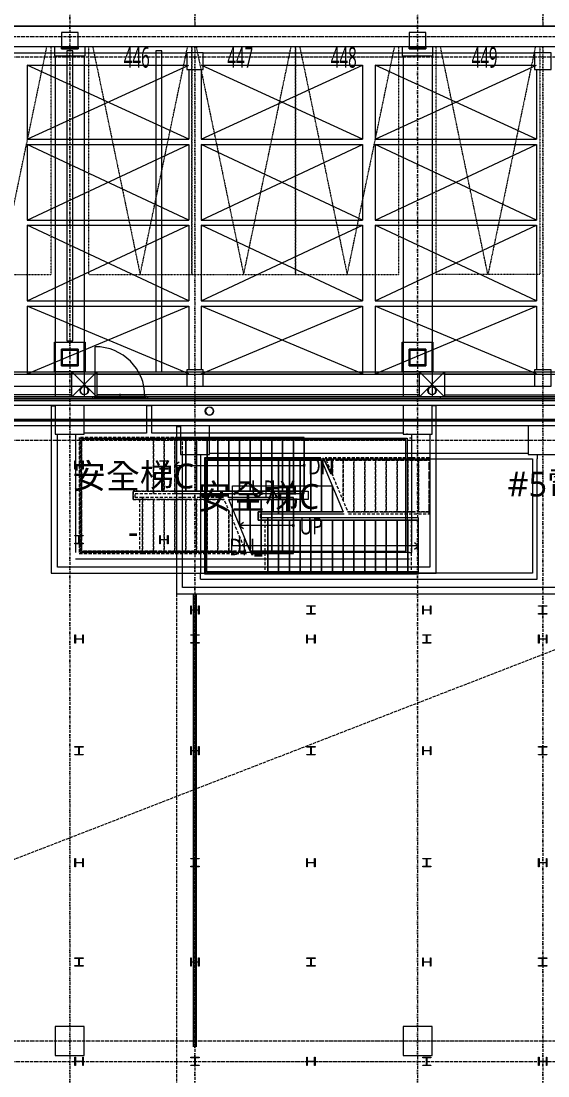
# Model space of a CAD drawing. Extents: x -168053 to 290600, y -560063 to 131745.
# Drawn here: x 172200 to 184925, y 74650 to 100117 of the extents above; entities that cross this region are included whole.
import ezdxf
from ezdxf.enums import TextEntityAlignment as Align

# ---------------------------------------------------------------- set-up
doc = ezdxf.new("R2010")
doc.units = 0
doc.header["$LTSCALE"] = 250
doc.set_wipeout_variables(frame=1)
for name, pattern in [('H12PL1$0$DOTK1', [0.01, 0.005, -0.005]), ('H12PL1$0$HIDDEN', [0.4, 0.3, -0.1]), ('H12PL1$0$JJP_三點線', [0.9, 0.3, -0.15, 0, -0.15, 0, -0.15, 0, -0.15]), ('H12PL1$0$JJP_虛線(退縮線、投影線、地下室範圍、非屬本工程、圖面分區)', [0.45, 0.3, -0.15]), ('H12PL1$0$Wipeout_Contour', [1, 0, -1]), ('H12PL1$0$虛線', [0.846667, 0.423333, -0.423333]), ('H12PL25$0$HIDDEN', [0.4, 0.3, -0.1]), ('H12PL25$0$JJP_三點線', [0.9, 0.3, -0.15, 0, -0.15, 0, -0.15, 0, -0.15]), ('H12PL25$0$JJP_虛線(退縮線、投影線、地下室範圍、非屬本工程、圖面分區)', [0.45, 0.3, -0.15]), ('H12PL25$0$虛線', [0.846667, 0.423333, -0.423333])]:
    doc.linetypes.add(name, pattern=pattern)
for name, color, linetype in [('H12PL1$0$A-OBJE-2D', 252, 'Continuous'), ('H12PL1$0$A-OBJE-MEP', 252, 'Continuous'), ('H12PL1$0$A-STRS', 252, 'Continuous'), ('H12PL1$0$A-TEXT', 252, 'Continuous'), ('H12PL1$0$A-WALL-EX', 252, 'Continuous'), ('H12PL1$0$A-WALL-IN', 252, 'Continuous'), ('H12PL1$0$A-ZONE', 252, 'Continuous'), ('H12PL1$0$Hattch', 252, 'Continuous'), ('H12PL1$0$L10_14_DRAN', 252, 'Continuous'), ('H12PL1$0$L10_14_KABE1', 252, 'Continuous'), ('H12PL1$0$L10_14_PKG', 252, 'Continuous'), ('H12PL1$0$L10_14_PKG-NN', 252, 'Continuous'), ('H12PL1$0$L10_14_SIAGE1', 252, 'Continuous'), ('H12PL1$0$L10_14_STEEL2', 252, 'Continuous'), ('H12PL1$0$L10_14_SUGATA2', 252, 'Continuous'), ('H12PL1$0$L10_14_SUGATA3', 252, 'Continuous'), ('H12PL1$0$L10_14_TATEGU1', 252, 'Continuous'), ('H12PL1$0$L10_14_TATEGU3', 252, 'Continuous'), ('H12PL1$0$S-BEAM-SHOW', 252, 'Continuous'), ('H12PL1$0$S-COL', 252, 'Continuous'), ('H12PL1$0$S-GRID', 252, 'Continuous'), ('H12PL1$0$S-SLAB-SHOW', 252, 'Continuous'), ('H12PL25$0$A-OBJE-2D', 252, 'Continuous'), ('H12PL25$0$A-OBJE-MEP', 252, 'Continuous'), ('H12PL25$0$A-STRS', 252, 'Continuous'), ('H12PL25$0$A-TEXT', 252, 'Continuous'), ('H12PL25$0$A-WALL-EX', 252, 'Continuous'), ('H12PL25$0$A-WALL-IN', 252, 'Continuous'), ('H12PL25$0$A-ZONE', 252, 'Continuous'), ('H12PL25$0$S-BEAM-SHOW', 252, 'Continuous'), ('H12PL25$0$S-COL', 252, 'Continuous'), ('H12PL25$0$S-GRID', 252, 'Continuous'), ('XFDP20$0$A-W-P3_(50K)', 9, 'Continuous')]:
    doc.layers.add(name, color=color, linetype=linetype)
doc.styles.add('H12PL1$0$Standard', font='', dxfattribs={"width": 0.8})
doc.styles.add('H12PL25$0$Standard', font='', dxfattribs={"width": 0.8})
doc.styles.get('H12PL1$0$Standard').set_extended_font_data('Microsoft JhengHei')
doc.styles.get('H12PL25$0$Standard').set_extended_font_data('Microsoft JhengHei')

# ---------------------------------------------------------------- blocks, each defined once
blk = doc.blocks.new('XFDP20')
at = {"layer": 'XFDP20$0$A-W-P3_(50K)', "ltscale": 0.5}
for p, q in [((176375, 75350), (176375, 86290)), ((176425, 75350), (176425, 86290))]:
    blk.add_line(p, q, dxfattribs=at)
blk = doc.blocks.new('H12PL25')
at = {"layer": 'H12PL25$0$A-OBJE-2D', "lineweight": 0}
for p, q in [((172350, 97262.5), (176250, 99050)), ((176250, 97262.5), (172350, 99050)), ((176550, 97262.5), (180450, 99050)), ((180450, 97262.5), (176550, 99050)), ((180750, 97262.5), (184650, 99050)), ((184650, 97262.5), (180750, 99050)), ((172350, 95312.5), (176250, 97137.5)), ((176250, 95312.5), (172350, 97137.5)), ((176550, 95312.5), (180450, 97137.5)), ((180450, 95312.5), (176550, 97137.5)), ((180750, 95312.5), (184650, 97137.5)), ((184650, 95312.5), (180750, 97137.5)), ((172350, 93362.5), (176250, 95187.5)), ((176250, 93362.5), (172350, 95187.5)), ((176550, 93362.5), (180450, 95187.5)), ((180450, 93362.5), (176550, 95187.5)), ((180750, 93362.5), (184650, 95187.5)), ((184650, 93362.5), (180750, 95187.5)), ((172350, 91600), (176250, 93237.5)), ((176250, 91600), (172350, 93237.5)), ((176550, 91600), (180450, 93237.5)), ((180450, 91600), (176550, 93237.5)), ((180750, 91600), (184650, 93237.5)), ((184650, 91600), (180750, 93237.5))]:
    blk.add_line(p, q, dxfattribs=at)
at = {"layer": 'H12PL25$0$A-OBJE-MEP', "lineweight": 0, "flags": 128}
blk.add_lwpolyline([(176845, 90700, 1), (176655, 90700, 1)], format="xyb", close=True, dxfattribs=at)
at = {"layer": 'H12PL25$0$A-OBJE-MEP', "lineweight": 0}
blk.add_circle((176750, 90700), 100, dxfattribs=at)
at = {"layer": 'H12PL25$0$A-STRS', "lineweight": 0}
for p, q in [((178420, 89570), (176630, 89570)), ((176630, 89570), (176630, 86770)), ((176680, 86820), (176680, 89520)), ((176680, 89520), (178420, 89520)), ((178420, 89520), (176680, 89520)), ((176680, 89520), (176680, 86820)), ((178420, 89520), (176680, 89520)), ((176680, 89520), (176680, 86820)), ((178420, 89520), (178420, 89570)), ((179439.2, 89570), (178420, 89570)), ((178420, 89570), (178420, 89520)), ((178420, 89520), (179460, 89520)), ((179460, 89520), (178420, 89520)), ((178420, 89520), (178420, 88270)), ((178420, 89520), (178420, 88270)), ((178420, 88270), (178420, 89520)), ((178680, 89520), (178420, 89520)), ((178420, 89520), (178420, 88270)), ((178680, 89520), (178680, 88270)), ((178680, 88270), (178680, 89520)), ((178680, 89520), (178680, 88270)), ((178940, 89520), (178680, 89520)), ((178940, 89520), (178940, 88270)), ((178940, 88270), (178940, 89520)), ((178940, 89520), (178940, 88270)), ((179200, 89520), (178940, 89520)), ((179200, 89520), (179200, 88270)), ((179200, 88270), (179200, 89520)), ((179200, 89520), (179200, 88270)), ((179460, 89520), (179200, 89520)), ((179460, 89520), (179460, 88270)), ((179460, 88270), (179460, 89520)), ((179460, 89520), (179460, 88270)), ((179460, 89520), (179980, 88270)), ((177305, 87445), (177305, 88895)), ((177305, 88895), (178420, 88895)), ((178420, 88895), (179720, 88895)), ((179720, 88895), (179720, 88270)), ((179720, 88270), (179720, 88895)), ((179720, 88895), (179720, 88270)), ((178420, 88270), (177930, 88270)), ((177930, 88270), (177930, 88070)), ((177930, 88070), (177930, 88270)), ((177930, 88270), (178420, 88270)), ((177930, 88070), (177930, 88270)), ((177930, 88270), (178420, 88270)), ((177980, 88120), (177980, 88220)), ((177980, 88220), (178420, 88220)), ((178160, 88120), (177980, 88120)), ((181800, 88120), (178160, 88120)), ((178160, 88120), (178160, 88070)), ((178160, 88070), (178160, 88120)), ((178420, 88220), (178420, 88270)), ((179980, 88270), (178420, 88270)), ((178420, 88270), (178420, 88220)), ((178420, 88270), (179980, 88270)), ((178420, 88270), (178680, 88270)), ((178420, 88220), (180000.8, 88220)), ((178680, 88270), (178940, 88270)), ((178940, 88270), (179200, 88270)), ((179200, 88270), (179460, 88270)), ((179460, 88270), (179720, 88270)), ((179720, 88270), (179980, 88270)), ((181800, 88070), (181800, 88120)), ((177930, 88070), (178160, 88070)), ((178086.56, 88070), (177930, 88070)), ((178160, 88070), (177930, 88070)), ((178160, 88070), (178086.56, 88070)), ((178160, 88070), (181800, 88070)), ((181800, 88070), (178160, 88070)), ((178160, 86820), (178160, 88070)), ((178160, 86820), (178160, 88070)), ((178160, 86820), (178160, 88070)), ((178420, 88070), (178160, 88070)), ((178160, 88070), (178160, 86820)), ((178160, 86820), (178160, 88070)), ((178420, 86820), (178420, 88070)), ((178680, 88070), (178420, 88070)), ((178420, 88070), (178420, 86820)), ((178420, 86820), (178420, 88070)), ((178680, 86820), (178680, 88070)), ((178940, 88070), (178680, 88070)), ((178680, 88070), (178680, 86820)), ((178680, 86820), (178680, 88070)), ((178940, 86820), (178940, 88070)), ((179200, 88070), (178940, 88070)), ((178940, 88070), (178940, 86820)), ((178940, 86820), (178940, 88070)), ((179200, 86820), (179200, 88070)), ((179460, 88070), (179200, 88070)), ((179200, 88070), (179200, 86820)), ((179200, 86820), (179200, 88070)), ((179460, 86820), (179460, 88070)), ((179720, 88070), (179460, 88070)), ((179460, 88070), (179460, 86820)), ((179460, 86820), (179460, 88070)), ((179720, 86820), (179720, 88070)), ((179980, 88070), (179720, 88070)), ((179720, 88070), (179720, 86820)), ((179720, 86820), (179720, 88070)), ((179980, 86820), (179980, 88070)), ((180240, 88070), (179980, 88070)), ((179980, 88070), (179980, 86820)), ((179980, 86820), (179980, 88070)), ((180240, 86820), (180240, 88070)), ((180500, 88070), (180240, 88070)), ((180240, 88070), (180240, 86820)), ((180240, 86820), (180240, 88070)), ((180500, 86820), (180500, 88070)), ((180760, 88070), (180500, 88070)), ((180500, 88070), (180500, 86820)), ((180500, 86820), (180500, 88070)), ((180760, 86820), (180760, 88070)), ((181020, 88070), (180760, 88070)), ((180760, 88070), (180760, 86820)), ((180760, 86820), (180760, 88070)), ((181020, 86820), (181020, 88070)), ((181280, 88070), (181020, 88070)), ((181020, 88070), (181020, 86820)), ((181020, 86820), (181020, 88070)), ((181280, 86820), (181280, 88070)), ((181540, 88070), (181280, 88070)), ((181280, 88070), (181280, 86820)), ((181280, 86820), (181280, 88070)), ((181540, 86820), (181540, 88070)), ((181800, 88070), (181540, 88070)), ((181540, 88070), (181540, 86820)), ((181540, 86820), (181540, 88070)), ((181800, 86820), (181800, 88070)), ((181800, 86820), (181800, 88070)), ((178160, 87445), (177305, 87445)), ((181540, 87445), (178160, 87445)), ((181800, 87445), (181540, 87445)), ((181800, 87445), (181700, 87520)), ((181700, 87370), (181800, 87445)), ((176630, 86770), (178160, 86770)), ((178160, 86820), (176680, 86820)), ((176680, 86820), (178086.56, 86820)), ((176680, 86820), (178160, 86820)), ((178086.56, 86820), (178160, 86820)), ((181800, 86820), (178160, 86820)), ((178160, 86820), (178160, 86770)), ((178160, 86770), (178160, 86820)), ((178160, 86820), (181800, 86820)), ((178160, 86820), (178420, 86820)), ((178160, 86770), (181800, 86770)), ((178420, 86820), (178680, 86820)), ((178680, 86820), (178940, 86820)), ((178940, 86820), (179200, 86820)), ((179200, 86820), (179460, 86820)), ((179460, 86820), (179720, 86820)), ((179720, 86820), (179980, 86820)), ((179980, 86820), (180240, 86820)), ((180240, 86820), (180500, 86820)), ((180500, 86820), (180760, 86820)), ((180760, 86820), (181020, 86820)), ((181020, 86820), (181280, 86820)), ((181280, 86820), (181540, 86820)), ((181540, 86820), (181800, 86820)), ((181800, 86770), (181800, 86820))]:
    blk.add_line(p, q, dxfattribs=at)
at = {"layer": 'H12PL25$0$A-STRS', "linetype": 'H12PL25$0$JJP_虛線(退縮線、投影線、地下室範圍、非屬本工程、圖面分區)', "lineweight": 0}
for p, q in [((178420, 89520), (178420, 88270)), ((182060, 89570), (179547.51, 89570)), ((179568.31, 89520), (182060, 89520)), ((179720, 89520), (179568.31, 89520)), ((179568.31, 89520), (180088.31, 88270)), ((179720, 89520), (179720, 89155.36)), ((179720, 89155.36), (179720, 89520)), ((179720, 89520), (179720, 89155.36)), ((179980, 89520), (179720, 89520)), ((179980, 89520), (179980, 88530.36)), ((179980, 88530.36), (179980, 89520)), ((179980, 89520), (179980, 88530.36)), ((180240, 89520), (179980, 89520)), ((180240, 89520), (180240, 88270)), ((180240, 88270), (180240, 89520)), ((180240, 89520), (180240, 88270)), ((180500, 89520), (180240, 89520)), ((180500, 89520), (180500, 88270)), ((180500, 88270), (180500, 89520)), ((180500, 89520), (180500, 88270)), ((180760, 89520), (180500, 89520)), ((180760, 89520), (180760, 88270)), ((180760, 88270), (180760, 89520)), ((180760, 89520), (180760, 88270)), ((181020, 89520), (180760, 89520)), ((181020, 89520), (181020, 88270)), ((181020, 88270), (181020, 89520)), ((181020, 89520), (181020, 88270)), ((181280, 89520), (181020, 89520)), ((181280, 89520), (181280, 88270)), ((181280, 88270), (181280, 89520)), ((181280, 89520), (181280, 88270)), ((181540, 89520), (181280, 89520)), ((181540, 89520), (181540, 88270)), ((181540, 88270), (181540, 89520)), ((181540, 89520), (181540, 88270)), ((181800, 89520), (181540, 89520)), ((181800, 89520), (181800, 88270)), ((181800, 88270), (181800, 89520)), ((181800, 89520), (181800, 88270)), ((182060, 89520), (181800, 89520)), ((182060, 89520), (182060, 89570)), ((182060, 88270), (182060, 89520)), ((182060, 88270), (180088.31, 88270)), ((180088.31, 88270), (180240, 88270)), ((180109.11, 88220), (182060, 88220)), ((180240, 88270), (180500, 88270)), ((180500, 88270), (180760, 88270)), ((180760, 88270), (181020, 88270)), ((181020, 88270), (181280, 88270)), ((181280, 88270), (181540, 88270)), ((181540, 88270), (181800, 88270)), ((181800, 88270), (182060, 88270)), ((182060, 88220), (182060, 88270)), ((178086.56, 88070), (178086.56, 86820)), ((181623.77, 88070), (181623.77, 86820))]:
    blk.add_line(p, q, dxfattribs=at)
at = {"layer": 'H12PL25$0$A-STRS', "linetype": 'H12PL25$0$虛線', "lineweight": 0}
for p, q in [((182060, 89520), (179568.31, 89520)), ((182060, 88270), (182060, 89520)), ((180088.31, 88270), (182060, 88270))]:
    blk.add_line(p, q, dxfattribs=at)
at = {"layer": 'H12PL25$0$A-WALL-EX', "lineweight": 0}
blk.add_line((151700, 90465), (237400, 90465), dxfattribs=at)
at = {"layer": 'H12PL25$0$A-WALL-EX', "lineweight": 0, "flags": 128}
for points in [[(151700, 90500), (243600, 90500)], [(151700, 90500), (243600, 90500)], [(151700, 90500), (237360, 90500)], [(237400, 90500), (151700, 90500)], [(151550, 90350), (237400, 90350)]]:
    blk.add_lwpolyline(points, dxfattribs=at)
at = {"layer": 'H12PL25$0$A-WALL-IN', "lineweight": 0, "flags": 128}
for points in [[(175950, 90330), (175950, 86290)], [(175950, 90330), (176050, 90330)], [(176100, 86440), (176100, 89650)], [(176537.5, 89650), (176537.5, 89550)], [(184450, 89675), (176750, 89675)], [(184662.5, 89650), (184662.5, 89550)], [(176537.5, 89550), (176537.5, 86790)], [(176650.5, 89550), (184549.5, 89550)], [(176650.5, 86790), (176650.5, 89550)], [(184549.5, 89550), (184549.5, 86790)], [(184662.5, 86790), (184662.5, 89550)], [(176537.5, 86640), (176537.5, 86790)], [(176537.5, 86640), (184662.5, 86640)], [(184549.5, 86790), (176650.5, 86790)], [(184662.5, 86640), (184662.5, 86790)], [(185100, 86440), (176100, 86440)], [(175950, 86290), (176100, 86290)], [(176100, 86290), (185250, 86290)]]:
    blk.add_lwpolyline(points, dxfattribs=at)
at = {"layer": 'H12PL25$0$A-ZONE', "linetype": 'H12PL25$0$HIDDEN', "lineweight": 0}
blk.add_lwpolyline([(175950, 86290), (175950, 350)], dxfattribs=at)
at = {"layer": 'H12PL25$0$S-BEAM-SHOW', "lineweight": 0, "flags": 128}
for points in [[(168200, 99350), (176200, 99350)], [(176200, 99350), (176200, 99050)], [(176600, 99350), (184600, 99350)], [(176600, 99050), (176600, 99350)], [(184600, 99350), (184600, 99050)], [(172350, 99050), (172350, 97262.5)], [(172350, 99050), (176200, 99050)], [(176250, 98950), (176550, 98950)], [(176250, 98950), (176250, 97262.5)], [(176550, 98950), (176550, 97262.5)], [(176600, 99050), (180450, 99050)], [(180450, 99050), (180450, 97262.5)], [(180750, 99050), (180750, 97262.5)], [(180750, 99050), (184600, 99050)], [(184650, 98950), (184950, 98950)], [(184650, 98950), (184650, 97262.5)], [(172350, 97262.5), (176250, 97262.5)], [(172350, 97137.5), (176250, 97137.5)], [(172350, 97137.5), (172350, 95312.5)], [(176250, 97137.5), (176250, 95312.5)], [(176550, 97262.5), (180450, 97262.5)], [(176550, 97137.5), (180450, 97137.5)], [(176550, 97137.5), (176550, 95312.5)], [(180450, 97137.5), (180450, 95312.5)], [(180750, 97262.5), (184650, 97262.5)], [(180750, 97137.5), (180750, 95312.5)], [(180750, 97137.5), (184650, 97137.5)], [(184650, 97137.5), (184650, 95312.5)], [(172350, 95312.5), (176250, 95312.5)], [(176550, 95312.5), (180450, 95312.5)], [(180750, 95312.5), (184650, 95312.5)], [(172350, 95187.5), (176250, 95187.5)], [(172350, 95187.5), (172350, 93362.5)], [(176250, 95187.5), (176250, 93362.5)], [(176550, 95187.5), (180450, 95187.5)], [(176550, 95187.5), (176550, 93362.5)], [(180450, 95187.5), (180450, 93362.5)], [(180750, 95187.5), (180750, 93362.5)], [(180750, 95187.5), (184650, 95187.5)], [(184650, 95187.5), (184650, 93362.5)], [(172350, 93362.5), (176250, 93362.5)], [(172350, 93237.5), (176250, 93237.5)], [(172350, 93237.5), (172350, 91600)], [(176250, 93237.5), (176250, 91700)], [(176550, 93362.5), (180450, 93362.5)], [(176550, 93237.5), (180450, 93237.5)], [(176550, 93237.5), (176550, 91700)], [(180450, 93237.5), (180450, 91600)], [(180750, 93362.5), (184650, 93362.5)], [(180750, 93237.5), (180750, 91600)], [(180750, 93237.5), (184650, 93237.5)], [(184650, 93237.5), (184650, 91700)], [(176550, 91700), (176250, 91700)], [(184950, 91700), (184650, 91700)], [(172350, 91600), (176200, 91600)], [(176200, 91600), (176200, 91300)], [(176600, 91600), (180450, 91600)], [(176600, 91300), (176600, 91600)], [(180750, 91600), (184600, 91600)], [(184600, 91600), (184600, 91300)], [(168200, 91300), (176200, 91300)], [(176600, 91300), (184600, 91300)]]:
    blk.add_lwpolyline(points, dxfattribs=at)
at = {"layer": 'H12PL25$0$S-COL', "lineweight": 0, "flags": 128}
for points in [[(176200, 98950), (176600, 98950), (176600, 99350), (176200, 99350)], [(184600, 98950), (185000, 98950), (185000, 99350), (184600, 99350)], [(176200, 91300), (176600, 91300), (176600, 91700), (176200, 91700)], [(184600, 91300), (185000, 91300), (185000, 91700), (184600, 91700)]]:
    blk.add_lwpolyline(points, close=True, dxfattribs=at)
for points in [[(176050, 90350), (176050, 89650), (176750, 89650), (176750, 90350)], [(184450, 90350), (184450, 89650), (185150, 89650), (185150, 90350)]]:
    blk.add_lwpolyline(points, dxfattribs=at)
for points in [[(173500, 89500), (173512, 89500), (173512, 89417, 0.41421356), (173525, 89404), (173675, 89404, 0.41421356), (173688, 89417), (173688, 89500), (173700, 89500), (173700, 89300), (173688, 89300), (173688, 89383, 0.41421356), (173675, 89396), (173525, 89396, 0.41421356), (173512, 89383), (173512, 89300), (173500, 89300)], [(175550, 89300), (175550, 89312), (175633, 89312, 0.41421356), (175646, 89325), (175646, 89475, 0.41421356), (175633, 89488), (175550, 89488), (175550, 89500), (175750, 89500), (175750, 89488), (175667, 89488, 0.41421356), (175654, 89475), (175654, 89325, 0.41421356), (175667, 89312), (175750, 89312), (175750, 89300)], [(173500, 87500), (173500, 87512), (173583, 87512, 0.41421356), (173596, 87525), (173596, 87675, 0.41421356), (173583, 87688), (173500, 87688), (173500, 87700), (173700, 87700), (173700, 87688), (173617, 87688, 0.41421356), (173604, 87675), (173604, 87525, 0.41421356), (173617, 87512), (173700, 87512), (173700, 87500)], [(175550, 87700), (175562, 87700), (175562, 87617, 0.41421356), (175575, 87604), (175725, 87604, 0.41421356), (175738, 87617), (175738, 87700), (175750, 87700), (175750, 87500), (175738, 87500), (175738, 87583, 0.41421356), (175725, 87596), (175575, 87596, 0.41421356), (175562, 87583), (175562, 87500), (175550, 87500)], [(176300, 86000), (176312, 86000), (176312, 85917, 0.41421356), (176325, 85904), (176475, 85904, 0.41421356), (176488, 85917), (176488, 86000), (176500, 86000), (176500, 85800), (176488, 85800), (176488, 85883, 0.41421356), (176475, 85896), (176325, 85896, 0.41421356), (176312, 85883), (176312, 85800), (176300, 85800)], [(179100, 85800), (179100, 85812), (179183, 85812, 0.41421356), (179196, 85825), (179196, 85975, 0.41421356), (179183, 85988), (179100, 85988), (179100, 86000), (179300, 86000), (179300, 85988), (179217, 85988, 0.41421356), (179204, 85975), (179204, 85825, 0.41421356), (179217, 85812), (179300, 85812), (179300, 85800)], [(181900, 86000), (181912, 86000), (181912, 85917, 0.41421356), (181925, 85904), (182075, 85904, 0.41421356), (182088, 85917), (182088, 86000), (182100, 86000), (182100, 85800), (182088, 85800), (182088, 85883, 0.41421356), (182075, 85896), (181925, 85896, 0.41421356), (181912, 85883), (181912, 85800), (181900, 85800)], [(184700, 85800), (184700, 85812), (184783, 85812, 0.41421356), (184796, 85825), (184796, 85975, 0.41421356), (184783, 85988), (184700, 85988), (184700, 86000), (184900, 86000), (184900, 85988), (184817, 85988, 0.41421356), (184804, 85975), (184804, 85825, 0.41421356), (184817, 85812), (184900, 85812), (184900, 85800)], [(173500, 85300), (173512, 85300), (173512, 85217, 0.41421356), (173525, 85204), (173675, 85204, 0.41421356), (173688, 85217), (173688, 85300), (173700, 85300), (173700, 85100), (173688, 85100), (173688, 85183, 0.41421356), (173675, 85196), (173525, 85196, 0.41421356), (173512, 85183), (173512, 85100), (173500, 85100)], [(176300, 85100), (176300, 85112), (176383, 85112, 0.41421356), (176396, 85125), (176396, 85275, 0.41421356), (176383, 85288), (176300, 85288), (176300, 85300), (176500, 85300), (176500, 85288), (176417, 85288, 0.41421356), (176404, 85275), (176404, 85125, 0.41421356), (176417, 85112), (176500, 85112), (176500, 85100)], [(179100, 85300), (179112, 85300), (179112, 85217, 0.41421356), (179125, 85204), (179275, 85204, 0.41421356), (179288, 85217), (179288, 85300), (179300, 85300), (179300, 85100), (179288, 85100), (179288, 85183, 0.41421356), (179275, 85196), (179125, 85196, 0.41421356), (179112, 85183), (179112, 85100), (179100, 85100)], [(181900, 85100), (181900, 85112), (181983, 85112, 0.41421356), (181996, 85125), (181996, 85275, 0.41421356), (181983, 85288), (181900, 85288), (181900, 85300), (182100, 85300), (182100, 85288), (182017, 85288, 0.41421356), (182004, 85275), (182004, 85125, 0.41421356), (182017, 85112), (182100, 85112), (182100, 85100)], [(184700, 85300), (184712, 85300), (184712, 85217, 0.41421356), (184725, 85204), (184875, 85204, 0.41421356), (184888, 85217), (184888, 85300), (184900, 85300), (184900, 85100), (184888, 85100), (184888, 85183, 0.41421356), (184875, 85196), (184725, 85196, 0.41421356), (184712, 85183), (184712, 85100), (184700, 85100)], [(173500, 82400), (173500, 82412), (173583, 82412, 0.41421356), (173596, 82425), (173596, 82575, 0.41421356), (173583, 82588), (173500, 82588), (173500, 82600), (173700, 82600), (173700, 82588), (173617, 82588, 0.41421356), (173604, 82575), (173604, 82425, 0.41421356), (173617, 82412), (173700, 82412), (173700, 82400)], [(176300, 82600), (176312, 82600), (176312, 82517, 0.41421356), (176325, 82504), (176475, 82504, 0.41421356), (176488, 82517), (176488, 82600), (176500, 82600), (176500, 82400), (176488, 82400), (176488, 82483, 0.41421356), (176475, 82496), (176325, 82496, 0.41421356), (176312, 82483), (176312, 82400), (176300, 82400)], [(179100, 82400), (179100, 82412), (179183, 82412, 0.41421356), (179196, 82425), (179196, 82575, 0.41421356), (179183, 82588), (179100, 82588), (179100, 82600), (179300, 82600), (179300, 82588), (179217, 82588, 0.41421356), (179204, 82575), (179204, 82425, 0.41421356), (179217, 82412), (179300, 82412), (179300, 82400)], [(181900, 82600), (181912, 82600), (181912, 82517, 0.41421356), (181925, 82504), (182075, 82504, 0.41421356), (182088, 82517), (182088, 82600), (182100, 82600), (182100, 82400), (182088, 82400), (182088, 82483, 0.41421356), (182075, 82496), (181925, 82496, 0.41421356), (181912, 82483), (181912, 82400), (181900, 82400)], [(184700, 82400), (184700, 82412), (184783, 82412, 0.41421356), (184796, 82425), (184796, 82575, 0.41421356), (184783, 82588), (184700, 82588), (184700, 82600), (184900, 82600), (184900, 82588), (184817, 82588, 0.41421356), (184804, 82575), (184804, 82425, 0.41421356), (184817, 82412), (184900, 82412), (184900, 82400)], [(173500, 79900), (173512, 79900), (173512, 79817, 0.41421356), (173525, 79804), (173675, 79804, 0.41421356), (173688, 79817), (173688, 79900), (173700, 79900), (173700, 79700), (173688, 79700), (173688, 79783, 0.41421356), (173675, 79796), (173525, 79796, 0.41421356), (173512, 79783), (173512, 79700), (173500, 79700)], [(176300, 79700), (176300, 79712), (176383, 79712, 0.41421356), (176396, 79725), (176396, 79875, 0.41421356), (176383, 79888), (176300, 79888), (176300, 79900), (176500, 79900), (176500, 79888), (176417, 79888, 0.41421356), (176404, 79875), (176404, 79725, 0.41421356), (176417, 79712), (176500, 79712), (176500, 79700)], [(179100, 79900), (179112, 79900), (179112, 79817, 0.41421356), (179125, 79804), (179275, 79804, 0.41421356), (179288, 79817), (179288, 79900), (179300, 79900), (179300, 79700), (179288, 79700), (179288, 79783, 0.41421356), (179275, 79796), (179125, 79796, 0.41421356), (179112, 79783), (179112, 79700), (179100, 79700)], [(181900, 79700), (181900, 79712), (181983, 79712, 0.41421356), (181996, 79725), (181996, 79875, 0.41421356), (181983, 79888), (181900, 79888), (181900, 79900), (182100, 79900), (182100, 79888), (182017, 79888, 0.41421356), (182004, 79875), (182004, 79725, 0.41421356), (182017, 79712), (182100, 79712), (182100, 79700)], [(184700, 79900), (184712, 79900), (184712, 79817, 0.41421356), (184725, 79804), (184875, 79804, 0.41421356), (184888, 79817), (184888, 79900), (184900, 79900), (184900, 79700), (184888, 79700), (184888, 79783, 0.41421356), (184875, 79796), (184725, 79796, 0.41421356), (184712, 79783), (184712, 79700), (184700, 79700)], [(173500, 77300), (173500, 77312), (173583, 77312, 0.41421356), (173596, 77325), (173596, 77475, 0.41421356), (173583, 77488), (173500, 77488), (173500, 77500), (173700, 77500), (173700, 77488), (173617, 77488, 0.41421356), (173604, 77475), (173604, 77325, 0.41421356), (173617, 77312), (173700, 77312), (173700, 77300)], [(176300, 77500), (176312, 77500), (176312, 77417, 0.41421356), (176325, 77404), (176475, 77404, 0.41421356), (176488, 77417), (176488, 77500), (176500, 77500), (176500, 77300), (176488, 77300), (176488, 77383, 0.41421356), (176475, 77396), (176325, 77396, 0.41421356), (176312, 77383), (176312, 77300), (176300, 77300)], [(179100, 77300), (179100, 77312), (179183, 77312, 0.41421356), (179196, 77325), (179196, 77475, 0.41421356), (179183, 77488), (179100, 77488), (179100, 77500), (179300, 77500), (179300, 77488), (179217, 77488, 0.41421356), (179204, 77475), (179204, 77325, 0.41421356), (179217, 77312), (179300, 77312), (179300, 77300)], [(181900, 77500), (181912, 77500), (181912, 77417, 0.41421356), (181925, 77404), (182075, 77404, 0.41421356), (182088, 77417), (182088, 77500), (182100, 77500), (182100, 77300), (182088, 77300), (182088, 77383, 0.41421356), (182075, 77396), (181925, 77396, 0.41421356), (181912, 77383), (181912, 77300), (181900, 77300)], [(184700, 77300), (184700, 77312), (184783, 77312, 0.41421356), (184796, 77325), (184796, 77475, 0.41421356), (184783, 77488), (184700, 77488), (184700, 77500), (184900, 77500), (184900, 77488), (184817, 77488, 0.41421356), (184804, 77475), (184804, 77325, 0.41421356), (184817, 77312), (184900, 77312), (184900, 77300)], [(173500, 75100), (173512, 75100), (173512, 75017, 0.41421356), (173525, 75004), (173675, 75004, 0.41421356), (173688, 75017), (173688, 75100), (173700, 75100), (173700, 74900), (173688, 74900), (173688, 74983, 0.41421356), (173675, 74996), (173525, 74996, 0.41421356), (173512, 74983), (173512, 74900), (173500, 74900)], [(176300, 74900), (176300, 74912), (176383, 74912, 0.41421356), (176396, 74925), (176396, 75075, 0.41421356), (176383, 75088), (176300, 75088), (176300, 75100), (176500, 75100), (176500, 75088), (176417, 75088, 0.41421356), (176404, 75075), (176404, 74925, 0.41421356), (176417, 74912), (176500, 74912), (176500, 74900)], [(179100, 75100), (179112, 75100), (179112, 75017, 0.41421356), (179125, 75004), (179275, 75004, 0.41421356), (179288, 75017), (179288, 75100), (179300, 75100), (179300, 74900), (179288, 74900), (179288, 74983, 0.41421356), (179275, 74996), (179125, 74996, 0.41421356), (179112, 74983), (179112, 74900), (179100, 74900)], [(181900, 74900), (181900, 74912), (181983, 74912, 0.41421356), (181996, 74925), (181996, 75075, 0.41421356), (181983, 75088), (181900, 75088), (181900, 75100), (182100, 75100), (182100, 75088), (182017, 75088, 0.41421356), (182004, 75075), (182004, 74925, 0.41421356), (182017, 74912), (182100, 74912), (182100, 74900)], [(184700, 75100), (184712, 75100), (184712, 75017, 0.41421356), (184725, 75004), (184875, 75004, 0.41421356), (184888, 75017), (184888, 75100), (184900, 75100), (184900, 74900), (184888, 74900), (184888, 74983, 0.41421356), (184875, 74996), (184725, 74996, 0.41421356), (184712, 74983), (184712, 74900), (184700, 74900)]]:
    blk.add_lwpolyline(points, format="xyb", close=True, dxfattribs=at)
at = {"layer": 'H12PL25$0$S-GRID', "linetype": 'H12PL25$0$JJP_三點線', "lineweight": 0}
for p, q in [((176400, 128250), (176400, -28000)), ((184800, 128250), (184800, -28000)), ((-29000, 99250), (289600, 99250)), ((-29000, 90000), (289600, 90000)), ((-29000, 75000), (289600, 75000))]:
    blk.add_line(p, q, dxfattribs=at)
blk.add_blockref('XFDP20', (0, 0))
at = {"layer": 'H12PL25$0$A-TEXT', "linetype": 'Continuous', "lineweight": 0, "char_height": 400, "attachment_point": 4, "style": 'H12PL25$0$Standard'}
for s, insert in [('\\A1;UP', (177751.15, 88822.95)), ('\\A1;DN', (177227.54, 87420.59))]:
    blk.add_mtext(s, dxfattribs=dict(at, insert=insert))
at = {"layer": 'H12PL25$0$A-ZONE', "style": 'H12PL25$0$Standard'}
for s, p in [('安全梯C', (177930, 88937.74)), ('-', (177930, 87595.85))]:
    blk.add_text(s, height=600, dxfattribs=at).set_placement(p, align=Align.TOP_CENTER)
blk = doc.blocks.new('H12PL1')
at = {"layer": 'H12PL1$0$A-OBJE-2D', "linetype": 'H12PL1$0$HIDDEN', "lineweight": 0}
blk.add_line((18450, 18700), (192000, 85950), dxfattribs=at)
at = {"layer": 'H12PL1$0$A-STRS', "linetype": 'H12PL1$0$JJP_虛線(退縮線、投影線、地下室範圍、非屬本工程、圖面分區)', "lineweight": 0}
for p, q in [((178420, 89570), (176630, 89570)), ((176630, 89570), (176630, 86770)), ((176680, 86820), (176680, 89520)), ((176680, 89520), (178420, 89520)), ((178420, 89520), (176680, 89520)), ((176680, 89520), (176680, 86820)), ((178420, 89520), (178420, 89570)), ((182060, 89570), (178420, 89570)), ((178420, 89570), (178420, 89520)), ((178420, 89520), (182060, 89520)), ((178420, 89520), (178420, 88270)), ((178420, 89520), (178420, 88270)), ((178420, 89520), (178420, 88270)), ((178420, 88270), (178420, 89520)), ((178680, 89520), (178420, 89520)), ((178420, 89520), (178420, 88270)), ((178680, 89520), (178680, 88270)), ((178680, 88270), (178680, 89520)), ((178680, 89520), (178680, 88270)), ((178940, 89520), (178680, 89520)), ((178940, 89520), (178940, 88270)), ((178940, 88270), (178940, 89520)), ((178940, 89520), (178940, 88270)), ((179200, 89520), (178940, 89520)), ((179120.46, 88270), (179120.46, 89520)), ((179200, 89520), (179200, 88270)), ((179200, 88270), (179200, 89520)), ((179200, 89520), (179200, 88270)), ((179460, 89520), (179200, 89520)), ((179460, 89520), (179460, 88270)), ((179460, 88270), (179460, 89520)), ((179460, 89520), (179460, 88270)), ((179720, 89520), (179460, 89520)), ((179720, 89520), (179720, 88270)), ((179720, 88270), (179720, 89520)), ((179720, 89520), (179720, 88270)), ((179980, 89520), (179720, 89520)), ((179980, 89520), (179980, 88270)), ((179980, 88270), (179980, 89520)), ((179980, 89520), (179980, 88270)), ((180240, 89520), (179980, 89520)), ((180240, 89520), (180240, 88270)), ((180240, 88270), (180240, 89520)), ((180240, 89520), (180240, 88270)), ((180500, 89520), (180240, 89520)), ((180500, 89520), (180500, 88270)), ((180500, 88270), (180500, 89520)), ((180500, 89520), (180500, 88270)), ((180760, 89520), (180500, 89520)), ((180760, 89520), (180760, 88270)), ((180760, 88270), (180760, 89520)), ((180760, 89520), (180760, 88270)), ((181020, 89520), (180760, 89520)), ((181020, 89520), (181020, 88270)), ((181020, 88270), (181020, 89520)), ((181020, 89520), (181020, 88270)), ((181280, 89520), (181020, 89520)), ((181280, 89520), (181280, 88270)), ((181280, 88270), (181280, 89520)), ((181280, 89520), (181280, 88270)), ((181540, 89520), (181280, 89520)), ((181540, 89520), (181540, 88270)), ((181540, 88270), (181540, 89520)), ((181540, 89520), (181540, 88270)), ((181800, 89520), (181540, 89520)), ((181800, 89520), (181800, 88270)), ((181800, 88270), (181800, 89520)), ((181800, 89520), (181800, 88270)), ((182060, 89520), (181800, 89520)), ((182060, 89520), (182060, 89570)), ((182060, 88270), (182060, 89520)), ((178420, 88270), (177930, 88270)), ((177930, 88270), (177930, 88070)), ((177930, 88070), (177930, 88270)), ((177930, 88270), (178420, 88270)), ((177980, 88120), (177980, 88220)), ((177980, 88220), (178420, 88220)), ((178160, 88120), (177980, 88120)), ((180110.89, 88120), (178160, 88120)), ((178160, 88120), (178160, 88070)), ((178160, 88070), (178160, 88120)), ((178420, 88220), (178420, 88270)), ((182060, 88270), (178420, 88270)), ((178420, 88270), (178420, 88220)), ((178420, 88270), (178680, 88270)), ((178420, 88220), (182060, 88220)), ((178680, 88270), (178940, 88270)), ((178940, 88270), (179200, 88270)), ((179200, 88270), (179460, 88270)), ((179460, 88270), (179720, 88270)), ((179720, 88270), (179980, 88270)), ((179980, 88270), (180240, 88270)), ((180240, 88270), (180500, 88270)), ((180500, 88270), (180760, 88270)), ((180760, 88270), (181020, 88270)), ((181020, 88270), (181280, 88270)), ((181280, 88270), (181540, 88270)), ((181540, 88270), (181800, 88270)), ((181800, 88270), (182060, 88270)), ((182060, 88220), (182060, 88270)), ((177930, 88070), (178160, 88070)), ((178160, 88070), (177930, 88070)), ((178086.56, 88070), (178086.56, 86820)), ((178160, 88070), (180131.69, 88070)), ((178160, 86820), (178160, 88070)), ((178160, 86820), (178160, 88070)), ((178160, 86820), (178160, 88070)), ((178420, 88070), (178160, 88070)), ((178160, 88070), (178160, 86820)), ((178160, 86820), (178160, 88070)), ((178420, 86820), (178420, 88070)), ((178680, 88070), (178420, 88070)), ((178420, 88070), (178420, 86820)), ((178420, 86820), (178420, 88070)), ((178680, 86820), (178680, 88070)), ((178940, 88070), (178680, 88070)), ((178680, 88070), (178680, 86820)), ((178680, 86820), (178680, 88070)), ((178940, 86820), (178940, 88070)), ((179200, 88070), (178940, 88070)), ((178940, 88070), (178940, 86820)), ((178940, 86820), (178940, 88070)), ((179200, 86820), (179200, 88070)), ((179460, 88070), (179200, 88070)), ((179200, 88070), (179200, 86820)), ((179200, 86820), (179200, 88070)), ((179460, 86820), (179460, 88070)), ((179720, 88070), (179460, 88070)), ((179460, 88070), (179460, 86820)), ((179460, 86820), (179460, 88070)), ((179720, 86820), (179720, 88070)), ((179980, 88070), (179720, 88070)), ((179720, 88070), (179720, 86820)), ((179720, 86820), (179720, 88070)), ((179980, 86820), (179980, 88070)), ((180131.69, 88070), (179980, 88070)), ((179980, 88070), (179980, 86820)), ((179980, 86820), (179980, 88070)), ((180651.69, 86820), (180131.69, 88070)), ((180240, 86820), (180240, 87809.65)), ((180240, 87809.65), (180240, 86820)), ((180240, 86820), (180240, 87809.65)), ((180500, 86820), (180500, 87184.64)), ((180500, 87184.64), (180500, 86820)), ((180500, 86820), (180500, 87184.64)), ((176630, 86770), (178160, 86770)), ((178160, 86820), (176680, 86820)), ((176680, 86820), (178160, 86820)), ((180651.69, 86820), (178160, 86820)), ((178160, 86820), (178160, 86770)), ((178160, 86770), (178160, 86820)), ((178160, 86820), (178420, 86820)), ((178160, 86770), (180672.49, 86770)), ((178420, 86820), (178680, 86820)), ((178680, 86820), (178940, 86820)), ((178940, 86820), (179200, 86820)), ((179200, 86820), (179460, 86820)), ((179460, 86820), (179720, 86820)), ((179720, 86820), (179980, 86820)), ((179980, 86820), (180240, 86820)), ((180240, 86820), (180500, 86820)), ((180500, 86820), (180651.69, 86820))]:
    blk.add_line(p, q, dxfattribs=at)
at = {"layer": 'H12PL1$0$A-STRS', "linetype": 'H12PL1$0$虛線', "lineweight": 0}
for p, q in [((178420, 89520), (176680, 89520)), ((176680, 89520), (176680, 86820)), ((182060, 89520), (178420, 89520)), ((182060, 88270), (182060, 89520)), ((177930, 88070), (177930, 88270)), ((177930, 88270), (178420, 88270)), ((178420, 88270), (182060, 88270)), ((178086.56, 88070), (177930, 88070)), ((178160, 88070), (178086.56, 88070)), ((180131.69, 88070), (178160, 88070)), ((176680, 86820), (178086.56, 86820)), ((178086.56, 86820), (178160, 86820)), ((178160, 86820), (180651.69, 86820))]:
    blk.add_line(p, q, dxfattribs=at)
at = {"layer": 'H12PL1$0$A-STRS', "lineweight": 0}
for p, q in [((182060, 89570), (178940, 89570)), ((178940, 89570), (178940, 89520)), ((178940, 89520), (182060, 89520)), ((182060, 89520), (178940, 89520)), ((178940, 89520), (178940, 88270)), ((178940, 89520), (178940, 88270)), ((179200, 89520), (178940, 89520)), ((179200, 89520), (179200, 88270)), ((179200, 88270), (179200, 89520)), ((179200, 89520), (179200, 88270)), ((179460, 89520), (179200, 89520)), ((179460, 89520), (179460, 88270)), ((179460, 88270), (179460, 89520)), ((179460, 89520), (179460, 88270)), ((179720, 89520), (179460, 89520)), ((179720, 89520), (179720, 88270)), ((179720, 88270), (179720, 89520)), ((179720, 89520), (179720, 88270)), ((179980, 89520), (179720, 89520)), ((179980, 89520), (179980, 88270)), ((179980, 88270), (179980, 89520)), ((179980, 89520), (179980, 88270)), ((180240, 89520), (179980, 89520)), ((180240, 89520), (180240, 88270)), ((180240, 88270), (180240, 89520)), ((180240, 89520), (180240, 88270)), ((180500, 89520), (180240, 89520)), ((180500, 89520), (180500, 88270)), ((180500, 88270), (180500, 89520)), ((180500, 89520), (180500, 88270)), ((180760, 89520), (180500, 89520)), ((180760, 89520), (180760, 88270)), ((180760, 88270), (180760, 89520)), ((180760, 89520), (180760, 88270)), ((181020, 89520), (180760, 89520)), ((181020, 89520), (181020, 88270)), ((181020, 88270), (181020, 89520)), ((181020, 89520), (181020, 88270)), ((181280, 89520), (181020, 89520)), ((181280, 89520), (181280, 88270)), ((181280, 88270), (181280, 89520)), ((181280, 89520), (181280, 88270)), ((181540, 89520), (181280, 89520)), ((181540, 89520), (181540, 88270)), ((181540, 88270), (181540, 89520)), ((181540, 89520), (181540, 88270)), ((181800, 89520), (181540, 89520)), ((181800, 89520), (181800, 88270)), ((181800, 88270), (181800, 89520)), ((181800, 89520), (181800, 88270)), ((182060, 89520), (181800, 89520)), ((182060, 89520), (182060, 89570)), ((182060, 88270), (182060, 89520)), ((182060, 88270), (182060, 89520)), ((179040, 88970), (178940, 88895)), ((178940, 88895), (179200, 88895)), ((178940, 88895), (179040, 88820)), ((179200, 88895), (181800, 88895)), ((181800, 88895), (182060, 88895)), ((182060, 88270), (178940, 88270)), ((178940, 88270), (178940, 88220)), ((178940, 88270), (182060, 88270)), ((178940, 88270), (179200, 88270)), ((178940, 88220), (182060, 88220)), ((179200, 88270), (179460, 88270)), ((179460, 88270), (179720, 88270)), ((179720, 88270), (179980, 88270)), ((179980, 88270), (180240, 88270)), ((181800, 88120), (180219.2, 88120)), ((180240, 88270), (180500, 88270)), ((180500, 88270), (180760, 88270)), ((180760, 88270), (181020, 88270)), ((181020, 88270), (181280, 88270)), ((181280, 88270), (181540, 88270)), ((181540, 88270), (181800, 88270)), ((181800, 88270), (182060, 88270)), ((181800, 88070), (181800, 88120)), ((182060, 88220), (182060, 88270)), ((180240, 88070), (181800, 88070)), ((181800, 88070), (180240, 88070)), ((180500, 88070), (180240, 88070)), ((180760, 86820), (180240, 88070)), ((180500, 87445), (180500, 88070)), ((180760, 88070), (180500, 88070)), ((180500, 88070), (180500, 87445)), ((180500, 87445), (180500, 88070)), ((180760, 86820), (180760, 88070)), ((181020, 88070), (180760, 88070)), ((180760, 88070), (180760, 86820)), ((180760, 86820), (180760, 88070)), ((181020, 86820), (181020, 88070)), ((181280, 88070), (181020, 88070)), ((181020, 88070), (181020, 86820)), ((181020, 86820), (181020, 88070)), ((181280, 86820), (181280, 88070)), ((181540, 88070), (181280, 88070)), ((181280, 88070), (181280, 86820)), ((181280, 86820), (181280, 88070)), ((181540, 86820), (181540, 88070)), ((181800, 88070), (181540, 88070)), ((181540, 88070), (181540, 86820)), ((181540, 86820), (181540, 88070)), ((181800, 86820), (181800, 88070)), ((181800, 86820), (181800, 88070)), ((180600, 87520), (180500, 87445)), ((181540, 87445), (180500, 87445)), ((180500, 87445), (180600, 87370)), ((181800, 87445), (181540, 87445)), ((181800, 86820), (180760, 86820)), ((180760, 86820), (181800, 86820)), ((180760, 86820), (181020, 86820)), ((180780.8, 86770), (181800, 86770)), ((181020, 86820), (181280, 86820)), ((181280, 86820), (181540, 86820)), ((181540, 86820), (181800, 86820)), ((181800, 86770), (181800, 86820))]:
    blk.add_line(p, q, dxfattribs=at)
at = {"layer": 'H12PL1$0$A-STRS', "lineweight": 0, "flags": 128}
for points in [[(182060, 88920, 1), (182060, 88870, 1)], [(181800, 87470, 1), (181800, 87420, 1)]]:
    blk.add_lwpolyline(points, format="xyb", close=True, dxfattribs=at)
at = {"layer": 'H12PL1$0$A-WALL-IN', "lineweight": 0, "flags": 128}
for points in [[(176100, 86440), (176100, 89650)], [(176537.5, 89650), (176537.5, 86790)], [(176537.5, 89650), (176537.5, 89550)], [(178255, 89675), (176750, 89675)], [(184450, 89675), (178380, 89675)], [(184450, 89675), (178380, 89675)], [(184549.5, 89650), (184549.5, 89664.86)], [(184549.5, 89650), (184549.5, 89664.86)], [(184662.5, 86790), (184662.5, 89650)], [(185100, 89650), (185100, 86440)], [(176537.5, 89550), (176537.5, 86790)], [(176650.5, 86790), (176650.5, 89550)], [(176650.5, 86790), (176650.5, 89550)], [(176650.5, 89550), (184549.5, 89550)], [(178255, 89550), (178380, 89550)], [(178380, 89550), (184549.5, 89550)], [(184549.5, 89550), (184549.5, 86790)], [(184549.5, 89550), (184549.5, 86790)], [(184662.5, 89550), (184606, 89550)], [(184662.5, 86790), (184662.5, 89550)], [(176537.5, 86640), (184606, 86640)], [(176537.5, 86640), (184606, 86640)], [(184606, 86790), (176650.5, 86790)], [(184606, 86790), (176650.5, 86790)], [(184606, 86790), (184662.5, 86790)], [(184606, 86790), (184662.5, 86790)], [(185100, 86440), (176100, 86440)], [(185250, 86290), (185250, 86440)], [(175950, 86290), (176100, 86290)], [(176100, 86290), (185250, 86290)]]:
    blk.add_lwpolyline(points, dxfattribs=at)
at = {"layer": 'H12PL1$0$L10_14_DRAN', "lineweight": 0}
for centre in [(176750, 90700), (185150, 90700)]:
    blk.add_circle(centre, 100, dxfattribs=at)
at = {"layer": 'H12PL1$0$L10_14_KABE1', "lineweight": 0}
for p, q in [((176950, 90550), (153465, 90550)), ((178280, 90550), (178280, 90500)), ((185350, 90550), (178280, 90550)), ((243550, 90550), (185350, 90550))]:
    blk.add_line(p, q, dxfattribs=at)
at = {"layer": 'H12PL1$0$L10_14_KABE1', "lineweight": 0, "flags": 128}
for points in [[(176950, 90550), (176950, 90500)], [(185350, 90550), (185350, 90500)]]:
    blk.add_lwpolyline(points, dxfattribs=at)
at = {"layer": 'H12PL1$0$L10_14_PKG', "linetype": 'H12PL1$0$DOTK1', "lineweight": 0, "flags": 128}
for points in [[(173450, 99500), (173450, 93500), (175950, 93500), (175950, 99500)], [(176850, 99500), (176850, 93500), (179350, 93500), (179350, 99500)], [(179350, 99500), (179350, 93500), (181850, 93500), (181850, 99500)], [(181850, 99500), (181850, 93500), (184350, 93500), (184350, 99500)], [(187750, 99500), (187750, 93500), (185250, 93500), (185250, 99500)]]:
    blk.add_lwpolyline(points, close=True, dxfattribs=at)
for points in [[(173450, 99500), (174700, 93500), (175950, 99500)], [(176850, 99500), (178100, 93500), (179350, 99500)], [(179350, 99500), (180600, 93500), (181850, 99500)], [(181850, 99500), (183100, 93500), (184350, 99500)], [(187750, 99500), (186500, 93500), (185250, 99500)]]:
    blk.add_lwpolyline(points, dxfattribs=at)
at = {"layer": 'H12PL1$0$L10_14_SIAGE1', "lineweight": 0}
for p, q in [((176950, 90550), (176975, 90550)), ((178280, 90550), (178255, 90550))]:
    blk.add_line(p, q, dxfattribs=at)
at = {"layer": 'H12PL1$0$L10_14_STEEL2', "lineweight": 0, "flags": 128}
for points in [[(176200, 98950), (176200, 99350), (176600, 99350), (176600, 98950)], [(176225, 98975), (176225, 99325), (176575, 99325), (176575, 98975)], [(184600, 98950), (184600, 99350), (185000, 99350), (185000, 98950)], [(184625, 98975), (184625, 99325), (184975, 99325), (184975, 98975)], [(176200, 91300), (176200, 91700), (176600, 91700), (176600, 91300)], [(184600, 91300), (184600, 91700), (185000, 91700), (185000, 91300)], [(176225, 91325), (176225, 91675), (176575, 91675), (176575, 91325)], [(184625, 91325), (184625, 91675), (184975, 91675), (184975, 91325)]]:
    blk.add_lwpolyline(points, close=True, dxfattribs=at)
at = {"layer": 'H12PL1$0$L10_14_SUGATA2', "lineweight": 0, "flags": 128}
for points in [[(176770, 99500), (176030, 99500), (176030, 98780), (176770, 98780)], [(185170, 99500), (184430, 99500), (184430, 98780), (185170, 98780)], [(176030, 91150), (176030, 91870), (176770, 91870), (176770, 91150)], [(184430, 91150), (184430, 91870), (185170, 91870), (185170, 91150)]]:
    blk.add_lwpolyline(points, close=True, dxfattribs=at)
at = {"layer": 'H12PL1$0$L10_14_SUGATA3', "lineweight": 0}
for p, q in [((159970, 99500), (189500, 99500)), ((155280, 91150), (243550, 91150)), ((160250, 91100), (176450, 91100)), ((168650, 91100), (176450, 91100)), ((177050, 91150), (176450, 90550)), ((177050, 90550), (176450, 91150)), ((177050, 91100), (184850, 91100)), ((177050, 91100), (184850, 91100)), ((185450, 91150), (184850, 90550)), ((185450, 90550), (184850, 91150)), ((185450, 91100), (193250, 91100)), ((176450, 90600), (168650, 90600)), ((184850, 90600), (177050, 90600)), ((185450, 90600), (193250, 90600))]:
    blk.add_line(p, q, dxfattribs=at)
at = {"layer": 'H12PL1$0$L10_14_SUGATA3', "lineweight": 0, "flags": 128}
for points in [[(177050, 90550), (176450, 90550), (176450, 91150), (177050, 91150)], [(185450, 90550), (184850, 90550), (184850, 91150), (185450, 91150)]]:
    blk.add_lwpolyline(points, close=True, dxfattribs=at)
at = {"layer": 'H12PL1$0$L10_14_TATEGU1', "lineweight": 0, "flags": 128}
for points in [[(176975, 90535), (176975, 90560), (177000, 90560), (177000, 90515), (177015, 90515), (177015, 90500)], [(178255, 90535), (178255, 90560), (178230, 90560), (178230, 90515), (178215, 90515), (178215, 90500)]]:
    blk.add_lwpolyline(points, dxfattribs=at)
at = {"layer": 'H12PL1$0$L10_14_TATEGU3', "lineweight": 0}
for p, q in [((177015, 90560), (177015, 91760)), ((177615, 90500), (177615, 90625))]:
    blk.add_line(p, q, dxfattribs=at)
at = {"layer": 'H12PL1$0$L10_14_TATEGU3', "lineweight": 0, "flags": 128}
blk.add_lwpolyline([(178225, 90560), (177005, 90560), (177005, 90520), (178225, 90520)], close=True, dxfattribs=at)
at = {"layer": 'H12PL1$0$L10_14_TATEGU3', "lineweight": 0}
blk.add_arc((177015, 90560), 1200, 0, 90, dxfattribs=at)
at = {"layer": 'H12PL1$0$S-COL', "lineweight": 0, "flags": 128}
for points in [[(176050, 74650), (176750, 74650), (176750, 75350), (176050, 75350)], [(184450, 74650), (185150, 74650), (185150, 75350), (184450, 75350)]]:
    blk.add_lwpolyline(points, close=True, dxfattribs=at)
at = {"layer": 'H12PL1$0$S-GRID', "linetype": 'H12PL1$0$JJP_三點線', "lineweight": 0}
for p, q in [((-29000, 90000), (289600, 90000)), ((-29000, 75000), (289600, 75000))]:
    blk.add_line(p, q, dxfattribs=at)
at = {"layer": 'H12PL1$0$S-SLAB-SHOW', "lineweight": 0, "flags": 128}
blk.add_lwpolyline([(181800, 86820), (184520, 86820), (184520, 89520), (182060, 89520), (182060, 88270), (182160, 88270), (182160, 88070), (181800, 88070)], close=True, dxfattribs=at)
blk.add_lwpolyline([(181800, 86820), (184520, 86820), (184520, 89520), (182060, 89520), (182060, 88270), (182160, 88270), (182160, 88070), (181800, 88070)], close=True, dxfattribs=at)
at = {"layer": 'H12PL1$0$A-TEXT', "linetype": 'Continuous', "lineweight": 0, "char_height": 400, "attachment_point": 4, "style": 'H12PL1$0$Standard'}
for s, insert in [('\\A1;DN', (182155.24, 88878.78)), ('\\A1;UP', (181952.32, 87425.49))]:
    blk.add_mtext(s, dxfattribs=dict(at, insert=insert))
at = {"layer": 'H12PL1$0$A-ZONE', "style": 'H12PL1$0$Standard'}
for s, p in [('安全梯C', (177930, 88937.74)), ('#5電梯(無塵梯)', (189732.47, 88744.68)), ('-', (177930, 87595.85))]:
    blk.add_text(s, height=600, dxfattribs=at).set_placement(p, align=Align.TOP_CENTER)
at = {"layer": 'H12PL1$0$L10_14_PKG-NN', "linetype": 'Continuous', "lineweight": 0, "char_height": 500, "attachment_point": 4, "style": 'H12PL1$0$Standard'}
for s, insert in [('\\A1;{\\W0.56;446}', (177704.97, 98743.93)), ('\\A1;{\\W0.56;447}', (180204.97, 98748.05)), ('\\A1;{\\W0.56;448}', (182704.97, 98743.93)), ('\\A1;{\\W0.56;449}', (186104.97, 98743.93))]:
    blk.add_mtext(s, dxfattribs=dict(at, insert=insert))
at = {"linetype": 'H12PL1$0$Wipeout_Contour', "lineweight": 0, "ltscale": 157673.726295}
blk.add_wipeout([(151200, 99500), (193750, 99500), (193750, 90280), (193250, 90280), (193250, 99000), (151700, 99000), (151700, 90250), (151200, 90250)], dxfattribs=at).dxf.layer = 'H12PL1$0$Hattch'
at = {"layer": 'H12PL1$0$A-OBJE-MEP', "lineweight": 0, "flags": 128}
for points in [[(176845, 90700, 1), (176655, 90700, 1)], [(185245, 90700, 1), (185055, 90700, 1)]]:
    blk.add_lwpolyline(points, format="xyb", close=True, dxfattribs=at)
at = {"layer": 'H12PL1$0$A-OBJE-MEP', "lineweight": 0}
for centre in [(176750, 90700), (185150, 90700)]:
    blk.add_circle(centre, 100, dxfattribs=at)
at = {"layer": 'H12PL1$0$A-WALL-EX', "lineweight": 0}
blk.add_line((151700, 90465), (243600, 90465), dxfattribs=at)
at = {"layer": 'H12PL1$0$A-WALL-EX', "lineweight": 0, "flags": 128}
for points in [[(243600, 90500), (151700, 90500)], [(151700, 90500), (243600, 90500)], [(151700, 90500), (243600, 90500)], [(151700, 90500), (243600, 90500)], [(151700, 90500), (243600, 90500)], [(151700, 90500), (243600, 90500)], [(151700, 90500), (243600, 90500)], [(151700, 90500), (243600, 90500)], [(151550, 90350), (243635, 90350)]]:
    blk.add_lwpolyline(points, dxfattribs=at)
at = {"layer": 'H12PL1$0$A-WALL-IN', "lineweight": 0, "flags": 128}
for points in [[(176325, 98900), (176325, 91900)], [(176475, 98900), (176325, 98900)], [(176475, 91900), (176475, 98900)], [(178475, 98900), (178475, 91150)], [(178625, 98900), (178475, 98900)], [(178625, 91150), (178625, 98900)], [(176325, 91900), (176475, 91900)], [(178475, 91150), (178625, 91150)], [(175950, 90330), (175950, 86290)], [(175950, 90330), (176050, 90330)], [(178380, 90330), (178255, 90330)], [(178255, 90330), (178255, 89675)], [(178380, 89675), (178380, 90330)], [(185250, 90330), (185150, 90330)], [(185250, 86440), (185250, 90330)]]:
    blk.add_lwpolyline(points, dxfattribs=at)
at = {"layer": 'H12PL1$0$Hattch', "lineweight": 0, "flags": 128}
blk.add_lwpolyline([(151200, 99500), (193750, 99500), (193750, 90280), (193250, 90280), (193250, 99000), (151700, 99000), (151700, 90250), (151200, 90250)], close=True, dxfattribs=at)
at = {"layer": 'H12PL1$0$S-BEAM-SHOW', "lineweight": 0, "flags": 128}
for points in [[(176050, 98780), (176050, 91870)], [(176050, 98780), (176750, 98780)], [(176750, 98780), (176750, 91870)], [(184450, 98780), (184450, 91870)], [(184450, 98780), (185150, 98780)], [(185150, 98780), (185150, 91870)], [(176050, 91870), (176050, 91150)], [(176050, 91870), (176750, 91870)], [(176750, 91150), (176750, 91870)], [(184450, 91870), (184450, 91150)], [(184450, 91870), (185150, 91870)], [(185150, 91150), (185150, 91870)], [(176050, 91150), (176750, 91150)], [(176050, 91150), (176050, 90550)], [(176750, 91150), (176750, 90550)], [(184450, 91150), (185150, 91150)], [(184450, 91150), (184450, 90550)], [(185150, 91150), (185150, 90550)], [(176050, 90550), (176750, 90550)], [(184450, 90550), (185150, 90550)]]:
    blk.add_lwpolyline(points, dxfattribs=at)
at = {"layer": 'H12PL1$0$S-COL', "lineweight": 0, "flags": 128}
for points in [[(176200, 98950), (176600, 98950), (176600, 99350), (176200, 99350)], [(184600, 98950), (185000, 98950), (185000, 99350), (184600, 99350)], [(176200, 91300), (176600, 91300), (176600, 91700), (176200, 91700)], [(184600, 91300), (185000, 91300), (185000, 91700), (184600, 91700)]]:
    blk.add_lwpolyline(points, close=True, dxfattribs=at)
for points in [[(176050, 90350), (176050, 89650), (176750, 89650), (176750, 90350)], [(184450, 90350), (184450, 89650), (185150, 89650), (185150, 90350)]]:
    blk.add_lwpolyline(points, dxfattribs=at)
at = {"layer": 'H12PL1$0$S-GRID', "linetype": 'H12PL1$0$JJP_三點線', "lineweight": 0}
for p, q in [((176400, 128250), (176400, -28000)), ((184800, 128250), (184800, -28000)), ((-29000, 99250), (289600, 99250))]:
    blk.add_line(p, q, dxfattribs=at)
at = {"layer": 'H12PL1$0$S-SLAB-SHOW', "lineweight": 0, "flags": 128}
blk.add_lwpolyline([(159230, 90550), (189370, 90550), (189370, 99500), (159230, 99500)], close=True, dxfattribs=at)

msp = doc.modelspace()

# ---------------------------------------------------------------- block references
msp.add_blockref('H12PL25', (0, 0))

# ---------------------------------------------------------------- next in the draw order: block references
msp.add_blockref('H12PL1', (-3024, 495))

doc.saveas('drawing.dxf')
